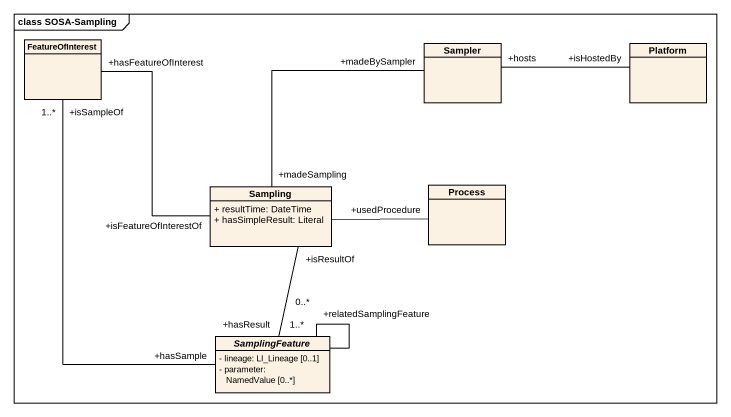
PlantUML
@startuml
mainframe class SOSA-Sampling
hide circle
hide empty members
skinparam classAttributeIconSize 0
class FeatureOfInterest
class Sampler
class Platform
class Sampling {
  + resultTime: DateTime
  + hasSimpleResult: Literal
}
class "Process" as Process_
abstract class SamplingFeature {
  - lineage: LI_Lineage [0..1]
  - parameter: NamedValue [0..*]
}
Sampler "+hosts" -right- "+isHostedBy" Platform
Sampling "+isFeatureOfInterestOf" -up- "+hasFeatureOfInterest" FeatureOfInterest
Sampling "+madeSampling" -up- "+madeBySampler" Sampler
Sampling -right- "+usedProcedure" Process_
Sampling "+isResultOf" -- "+hasResult\n1..*" SamplingFeature
SamplingFeature "+hasSample" -up- "+isSampleOf\n1..*" FeatureOfInterest
SamplingFeature -- "+relatedSamplingFeature\n0..*" SamplingFeature
@enduml
